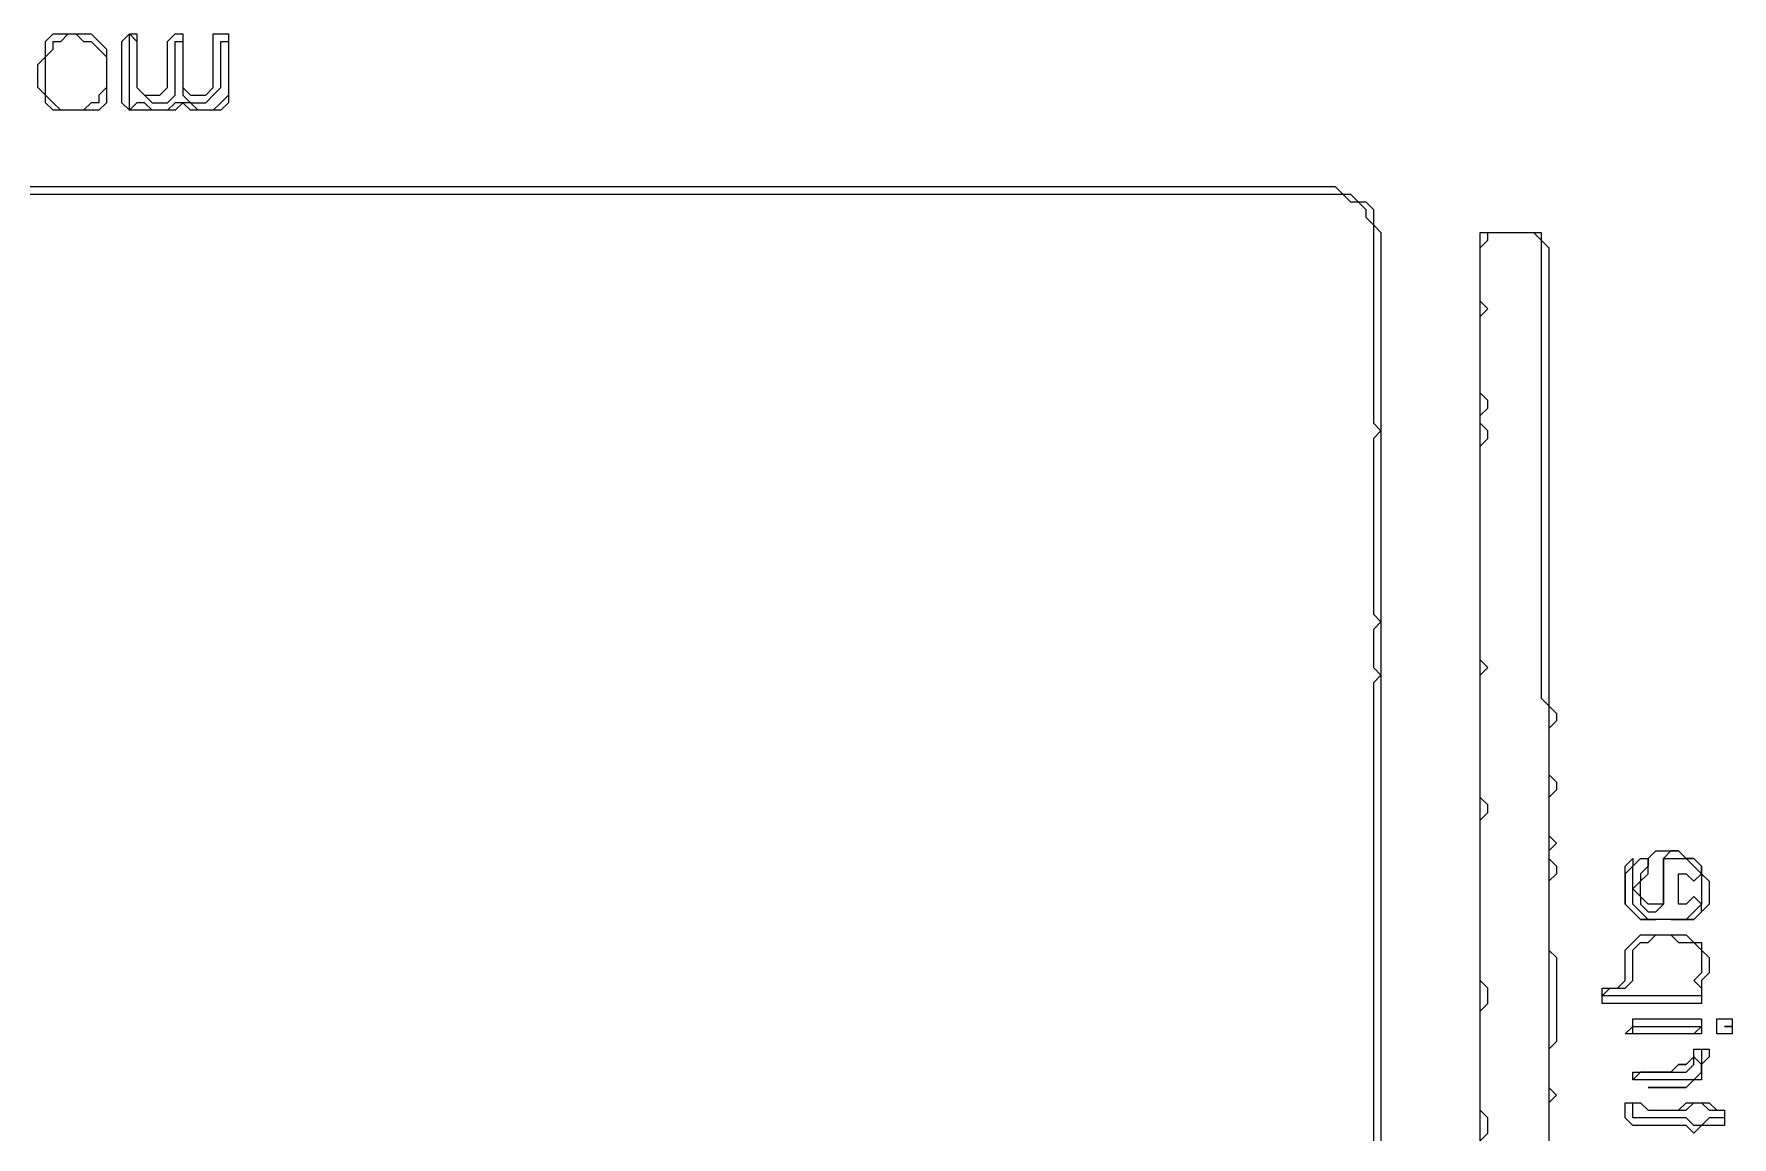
# Model space of a CAD drawing. Header units: metres. Extents: x 61 to 947, y 23 to 655.
# Drawn here: x 723.5 to 946, y 510.5 to 655 of the extents above; entities that cross this region are included whole.
import ezdxf

# ---------------------------------------------------------------- set-up
doc = ezdxf.new("R2010")
doc.units = ezdxf.units.M

msp = doc.modelspace()

# ---------------------------------------------------------------- linework, layer by layer
for points in [[(727, 645, 0), (726, 646, 0), (725, 647, 0), (725, 648, 0), (725, 649, 0), (725, 650, 0), (725, 651, 0), (725, 652, 0), (726, 653, 0), (726, 654, 0), (727, 654, 0), (728, 655, 0), (729, 655, 0), (730, 654, 0), (731, 654, 0), (732, 653, 0), (733, 652, 0), (733, 651, 0), (733, 650, 0), (733, 649, 0), (733, 648, 0), (732, 647, 0), (732, 646, 0), (731, 646, 0), (730, 645, 0), (729, 645, 0), (728, 645, 0)], [(736, 645, 0), (736, 646, 0), (736, 647, 0), (736, 648, 0), (736, 649, 0), (736, 650, 0), (736, 651, 0), (736, 652, 0), (736, 653, 0), (736, 654, 0), (736, 655, 0), (737, 654, 0), (737, 653, 0), (737, 652, 0), (737, 651, 0), (737, 650, 0), (737, 649, 0), (737, 648, 0), (738, 647, 0), (739, 646, 0), (740, 646, 0), (741, 646, 0), (742, 647, 0), (742, 648, 0), (742, 649, 0), (742, 650, 0), (742, 651, 0), (742, 652, 0), (742, 653, 0), (742, 654, 0), (743, 654, 0), (743, 653, 0), (743, 652, 0), (743, 651, 0), (743, 650, 0), (743, 649, 0), (743, 648, 0), (743, 647, 0), (744, 646, 0), (745, 646, 0), (746, 646, 0), (747, 647, 0), (748, 648, 0), (748, 649, 0), (748, 650, 0), (748, 651, 0), (748, 652, 0), (748, 653, 0), (748, 654, 0), (749, 654, 0), (749, 653, 0), (749, 652, 0), (749, 651, 0), (749, 650, 0), (749, 649, 0), (749, 648, 0), (749, 647, 0), (748, 646, 0), (747, 645, 0), (746, 645, 0), (745, 645, 0), (744, 646, 0), (743, 646, 0), (742, 646, 0), (741, 645, 0), (740, 645, 0), (739, 645, 0), (738, 646, 0), (737, 646, 0)], [(935, 539, 0), (934, 540, 0), (933, 541, 0), (933, 542, 0), (933, 543, 0), (933, 544, 0), (933, 545, 0), (933, 546, 0), (934, 547, 0), (935, 547, 0), (935, 546, 0), (934, 545, 0), (934, 544, 0), (933, 543, 0), (934, 542, 0), (934, 541, 0), (935, 540, 0), (936, 540, 0), (937, 541, 0), (937, 542, 0), (937, 543, 0), (937, 544, 0), (937, 545, 0), (937, 546, 0), (937, 547, 0), (938, 547, 0), (939, 547, 0), (940, 547, 0), (941, 546, 0), (942, 545, 0), (942, 544, 0), (942, 543, 0), (942, 542, 0), (942, 541, 0), (941, 540, 0), (940, 539, 0), (939, 539, 0), (938, 539, 0), (937, 539, 0), (936, 539, 0)], [(929, 529, 0), (930, 530, 0), (931, 530, 0), (932, 530, 0), (933, 531, 0), (933, 532, 0), (933, 533, 0), (933, 534, 0), (933, 535, 0), (934, 536, 0), (935, 536, 0), (936, 537, 0), (937, 537, 0), (938, 537, 0), (939, 536, 0), (940, 536, 0), (941, 536, 0), (942, 535, 0), (942, 534, 0), (942, 533, 0), (942, 532, 0), (941, 531, 0), (942, 530, 0), (942, 529, 0), (941, 529, 0), (940, 529, 0), (939, 529, 0), (938, 529, 0), (937, 529, 0), (936, 529, 0), (935, 529, 0), (934, 529, 0), (933, 529, 0), (932, 529, 0), (931, 529, 0), (930, 529, 0)], [(933, 524, 0), (933, 525, 0), (934, 525, 0), (935, 525, 0), (936, 525, 0), (937, 525, 0), (938, 525, 0), (939, 525, 0), (940, 525, 0), (941, 525, 0), (942, 525, 0), (941, 524, 0), (940, 524, 0), (939, 524, 0), (938, 524, 0), (937, 524, 0), (936, 524, 0), (935, 524, 0), (934, 524, 0)], [(945, 525, 0), (946, 525, 0)], [(933, 518, 0), (933, 519, 0), (934, 519, 0), (935, 519, 0), (936, 519, 0), (937, 519, 0), (938, 519, 0), (939, 519, 0), (940, 519, 0), (941, 520, 0), (941, 521, 0), (941, 522, 0), (942, 522, 0), (942, 521, 0), (942, 520, 0), (942, 519, 0), (942, 518, 0), (941, 518, 0), (940, 518, 0), (939, 518, 0), (938, 518, 0), (937, 518, 0), (936, 518, 0), (935, 518, 0), (934, 518, 0)], [(941, 512, 0), (940, 513, 0), (939, 513, 0), (938, 513, 0), (937, 513, 0), (936, 513, 0), (935, 513, 0), (934, 513, 0), (933, 513, 0), (933, 514, 0), (933, 515, 0), (934, 515, 0), (935, 514, 0), (936, 514, 0), (937, 514, 0), (938, 514, 0), (939, 514, 0), (940, 514, 0), (941, 515, 0), (942, 515, 0), (943, 514, 0), (944, 514, 0), (945, 514, 0), (945, 513, 0), (944, 513, 0), (943, 513, 0), (942, 512, 0)]]:
    msp.add_polyline3d(points, close=True)
for points in [[(723, 634, 0), (724, 634, 0), (725, 634, 0), (726, 634, 0), (727, 634, 0), (728, 634, 0), (729, 634, 0), (730, 634, 0), (731, 634, 0), (732, 634, 0), (733, 634, 0), (734, 634, 0), (735, 634, 0), (736, 634, 0), (737, 634, 0), (738, 634, 0), (739, 634, 0), (740, 634, 0), (741, 634, 0), (742, 634, 0), (743, 634, 0), (744, 634, 0), (745, 634, 0), (746, 634, 0), (747, 634, 0), (748, 634, 0), (749, 634, 0), (750, 634, 0), (751, 634, 0), (752, 634, 0), (753, 634, 0), (754, 634, 0), (755, 634, 0), (756, 634, 0), (757, 634, 0), (758, 634, 0), (759, 634, 0), (760, 634, 0), (761, 634, 0), (762, 634, 0), (763, 634, 0), (764, 634, 0), (765, 634, 0), (766, 634, 0), (767, 634, 0), (768, 634, 0), (769, 634, 0), (770, 634, 0), (771, 634, 0), (772, 634, 0), (773, 634, 0), (774, 634, 0), (775, 634, 0), (776, 634, 0), (777, 634, 0), (778, 634, 0), (779, 634, 0), (780, 634, 0), (781, 634, 0), (782, 634, 0), (783, 634, 0), (784, 634, 0), (785, 634, 0), (786, 634, 0), (787, 634, 0), (788, 634, 0), (789, 634, 0), (790, 634, 0), (791, 634, 0), (792, 634, 0), (793, 634, 0), (794, 634, 0), (795, 634, 0), (796, 634, 0), (797, 634, 0), (798, 634, 0), (799, 634, 0), (800, 634, 0), (801, 634, 0), (802, 634, 0), (803, 634, 0), (804, 634, 0), (805, 634, 0), (806, 634, 0), (807, 634, 0), (808, 634, 0), (809, 634, 0), (810, 634, 0), (811, 634, 0), (812, 634, 0), (813, 634, 0), (814, 634, 0), (815, 634, 0), (816, 634, 0), (817, 634, 0), (818, 634, 0), (819, 634, 0), (820, 634, 0), (821, 634, 0), (822, 634, 0), (823, 634, 0), (824, 634, 0), (825, 634, 0), (826, 634, 0), (827, 634, 0), (828, 634, 0), (829, 634, 0), (830, 634, 0), (831, 634, 0), (832, 634, 0), (833, 634, 0), (834, 634, 0), (835, 634, 0), (836, 634, 0), (837, 634, 0), (838, 634, 0), (839, 634, 0), (840, 634, 0), (841, 634, 0), (842, 634, 0), (843, 634, 0), (844, 634, 0), (845, 634, 0), (846, 634, 0), (847, 634, 0), (848, 634, 0), (849, 634, 0), (850, 634, 0), (851, 634, 0), (852, 634, 0), (853, 634, 0), (854, 634, 0), (855, 634, 0), (856, 634, 0), (857, 634, 0), (858, 634, 0), (859, 634, 0), (860, 634, 0), (861, 634, 0), (862, 634, 0), (863, 634, 0), (864, 634, 0), (865, 634, 0), (866, 634, 0), (867, 634, 0), (868, 634, 0), (869, 634, 0), (870, 634, 0), (871, 634, 0), (872, 634, 0), (873, 634, 0), (874, 634, 0), (875, 634, 0), (876, 634, 0), (877, 634, 0), (878, 634, 0), (879, 634, 0), (880, 634, 0), (881, 634, 0), (882, 634, 0), (883, 634, 0), (884, 634, 0), (885, 634, 0), (886, 634, 0), (887, 634, 0), (888, 634, 0), (889, 634, 0), (890, 634, 0), (891, 634, 0), (892, 634, 0), (893, 634, 0), (894, 634, 0), (895, 634, 0), (896, 633, 0), (897, 633, 0), (898, 632, 0), (898, 631, 0), (899, 630, 0), (899, 629, 0), (899, 628, 0), (899, 627, 0), (899, 626, 0), (899, 625, 0), (899, 624, 0), (899, 623, 0), (899, 622, 0), (899, 621, 0), (899, 620, 0), (899, 619, 0), (899, 618, 0), (899, 617, 0), (899, 616, 0), (899, 615, 0), (899, 614, 0), (899, 613, 0), (899, 612, 0), (899, 611, 0), (899, 610, 0), (899, 609, 0), (899, 608, 0), (899, 607, 0), (899, 606, 0), (899, 605, 0), (899, 604, 0), (900, 603, 0), (899, 602, 0), (899, 601, 0), (899, 600, 0), (899, 599, 0), (899, 598, 0), (899, 597, 0), (899, 596, 0), (899, 595, 0), (899, 594, 0), (899, 593, 0), (899, 592, 0), (899, 591, 0), (899, 590, 0), (899, 589, 0), (899, 588, 0), (899, 587, 0), (899, 586, 0), (899, 585, 0), (899, 584, 0), (899, 583, 0), (899, 582, 0), (899, 581, 0), (899, 580, 0), (899, 579, 0), (900, 578, 0), (899, 577, 0), (899, 576, 0), (899, 575, 0), (899, 574, 0), (899, 573, 0), (899, 572, 0), (900, 571, 0), (899, 570, 0), (899, 569, 0), (899, 568, 0), (899, 567, 0), (899, 566, 0), (899, 565, 0), (899, 564, 0), (899, 563, 0), (899, 562, 0), (899, 561, 0), (899, 560, 0), (899, 559, 0), (899, 558, 0), (899, 557, 0), (899, 556, 0), (899, 555, 0), (899, 554, 0), (899, 553, 0), (899, 552, 0), (899, 551, 0), (899, 550, 0), (899, 549, 0), (899, 548, 0), (899, 547, 0), (899, 546, 0), (899, 545, 0), (899, 544, 0), (899, 543, 0), (899, 542, 0), (899, 541, 0), (899, 540, 0), (899, 539, 0), (899, 538, 0), (899, 537, 0), (899, 536, 0), (899, 535, 0), (899, 534, 0), (899, 533, 0), (899, 532, 0), (899, 531, 0), (899, 530, 0), (899, 529, 0), (899, 528, 0), (899, 527, 0), (899, 526, 0), (899, 525, 0), (899, 524, 0), (899, 523, 0), (899, 522, 0), (899, 521, 0), (899, 520, 0), (899, 519, 0), (899, 518, 0), (899, 517, 0), (899, 516, 0), (899, 515, 0), (899, 514, 0), (899, 513, 0), (899, 512, 0), (899, 511, 0), (899, 510, 0)], [(913, 510, 0), (914, 511, 0), (914, 512, 0), (914, 513, 0), (913, 514, 0), (913, 515, 0), (913, 516, 0), (913, 517, 0), (913, 518, 0), (913, 519, 0), (913, 520, 0), (913, 521, 0), (913, 522, 0), (913, 523, 0), (913, 524, 0), (913, 525, 0), (913, 526, 0), (913, 527, 0), (914, 528, 0), (914, 529, 0), (914, 530, 0), (913, 531, 0), (913, 532, 0), (913, 533, 0), (913, 534, 0), (913, 535, 0), (913, 536, 0), (913, 537, 0), (913, 538, 0), (913, 539, 0), (913, 540, 0), (913, 541, 0), (913, 542, 0), (913, 543, 0), (913, 544, 0), (913, 545, 0), (913, 546, 0), (913, 547, 0), (913, 548, 0), (913, 549, 0), (913, 550, 0), (913, 551, 0), (913, 552, 0), (914, 553, 0), (914, 554, 0), (913, 555, 0), (913, 556, 0), (913, 557, 0), (913, 558, 0), (913, 559, 0), (913, 560, 0), (913, 561, 0), (913, 562, 0), (913, 563, 0), (913, 564, 0), (913, 565, 0), (913, 566, 0), (913, 567, 0), (913, 568, 0), (913, 569, 0), (913, 570, 0), (913, 571, 0), (914, 572, 0), (913, 573, 0), (913, 574, 0), (913, 575, 0), (913, 576, 0), (913, 577, 0), (913, 578, 0), (913, 579, 0), (913, 580, 0), (913, 581, 0), (913, 582, 0), (913, 583, 0), (913, 584, 0), (913, 585, 0), (913, 586, 0), (913, 587, 0), (913, 588, 0), (913, 589, 0), (913, 590, 0), (913, 591, 0), (913, 592, 0), (913, 593, 0), (913, 594, 0), (913, 595, 0), (913, 596, 0), (913, 597, 0), (913, 598, 0), (913, 599, 0), (913, 600, 0), (913, 601, 0), (914, 602, 0), (914, 603, 0), (913, 604, 0), (913, 605, 0), (914, 606, 0), (914, 607, 0), (913, 608, 0), (913, 609, 0), (913, 610, 0), (913, 611, 0), (913, 612, 0), (913, 613, 0), (913, 614, 0), (913, 615, 0), (913, 616, 0), (913, 617, 0), (913, 618, 0), (914, 619, 0), (913, 620, 0), (913, 621, 0), (913, 622, 0), (913, 623, 0), (913, 624, 0), (913, 625, 0), (913, 626, 0), (913, 627, 0), (914, 628, 0), (914, 629, 0), (915, 629, 0), (916, 629, 0), (917, 629, 0), (918, 629, 0), (919, 629, 0), (920, 629, 0), (921, 628, 0), (921, 627, 0), (921, 626, 0), (921, 625, 0), (921, 624, 0), (921, 623, 0), (921, 622, 0), (921, 621, 0), (921, 620, 0), (921, 619, 0), (921, 618, 0), (921, 617, 0), (921, 616, 0), (921, 615, 0), (921, 614, 0), (921, 613, 0), (921, 612, 0), (921, 611, 0), (921, 610, 0), (921, 609, 0), (921, 608, 0), (921, 607, 0), (921, 606, 0), (921, 605, 0), (921, 604, 0), (921, 603, 0), (921, 602, 0), (921, 601, 0), (921, 600, 0), (921, 599, 0), (921, 598, 0), (921, 597, 0), (921, 596, 0), (921, 595, 0), (921, 594, 0), (921, 593, 0), (921, 592, 0), (921, 591, 0), (921, 590, 0), (921, 589, 0), (921, 588, 0), (921, 587, 0), (921, 586, 0), (921, 585, 0), (921, 584, 0), (921, 583, 0), (921, 582, 0), (921, 581, 0), (921, 580, 0), (921, 579, 0), (921, 578, 0), (921, 577, 0), (921, 576, 0), (921, 575, 0), (921, 574, 0), (921, 573, 0), (921, 572, 0), (921, 571, 0), (921, 570, 0), (921, 569, 0), (921, 568, 0), (922, 567, 0), (922, 566, 0), (922, 565, 0), (922, 564, 0), (922, 563, 0), (922, 562, 0), (922, 561, 0), (922, 560, 0), (922, 559, 0), (922, 558, 0), (922, 557, 0), (922, 556, 0), (922, 555, 0), (922, 554, 0), (922, 553, 0), (922, 552, 0), (922, 551, 0), (922, 550, 0), (922, 549, 0), (922, 548, 0), (922, 547, 0), (922, 546, 0), (922, 545, 0), (922, 544, 0), (922, 543, 0), (922, 542, 0), (922, 541, 0), (922, 540, 0), (922, 539, 0), (922, 538, 0), (922, 537, 0), (922, 536, 0), (922, 535, 0), (922, 534, 0), (922, 533, 0), (922, 532, 0), (922, 531, 0), (922, 530, 0), (922, 529, 0), (922, 528, 0), (922, 527, 0), (922, 526, 0), (922, 525, 0), (922, 524, 0), (922, 523, 0), (922, 522, 0), (922, 521, 0), (922, 520, 0), (922, 519, 0), (922, 518, 0), (922, 517, 0), (922, 516, 0), (922, 515, 0), (922, 514, 0), (922, 513, 0), (922, 512, 0), (922, 511, 0), (922, 510, 0)]]:
    msp.add_polyline3d(points)
at = {"layer": '1'}
for points in [[(726, 645, 0), (725, 646, 0), (725, 647, 0), (724, 648, 0), (724, 649, 0), (724, 650, 0), (724, 651, 0), (725, 652, 0), (725, 653, 0), (725, 654, 0), (726, 655, 0), (727, 655, 0), (728, 655, 0), (729, 655, 0), (730, 655, 0), (731, 655, 0), (732, 654, 0), (733, 653, 0), (733, 652, 0), (733, 651, 0), (733, 650, 0), (733, 649, 0), (733, 648, 0), (733, 647, 0), (733, 646, 0), (732, 645, 0), (731, 645, 0), (730, 645, 0), (729, 645, 0), (728, 645, 0), (727, 645, 0)], [(736, 645, 0), (735, 646, 0), (735, 647, 0), (735, 648, 0), (735, 649, 0), (735, 650, 0), (735, 651, 0), (735, 652, 0), (735, 653, 0), (735, 654, 0), (736, 655, 0), (737, 655, 0), (737, 654, 0), (737, 653, 0), (737, 652, 0), (737, 651, 0), (737, 650, 0), (737, 649, 0), (737, 648, 0), (738, 647, 0), (739, 647, 0), (740, 647, 0), (741, 648, 0), (741, 649, 0), (741, 650, 0), (741, 651, 0), (741, 652, 0), (741, 653, 0), (741, 654, 0), (742, 655, 0), (743, 655, 0), (743, 654, 0), (743, 653, 0), (743, 652, 0), (743, 651, 0), (743, 650, 0), (743, 649, 0), (743, 648, 0), (744, 647, 0), (745, 647, 0), (746, 647, 0), (747, 648, 0), (747, 649, 0), (747, 650, 0), (747, 651, 0), (747, 652, 0), (747, 653, 0), (747, 654, 0), (747, 655, 0), (748, 655, 0), (749, 655, 0), (749, 654, 0), (749, 653, 0), (749, 652, 0), (749, 651, 0), (749, 650, 0), (749, 649, 0), (749, 648, 0), (749, 647, 0), (749, 646, 0), (748, 645, 0), (747, 645, 0), (746, 645, 0), (745, 645, 0), (744, 645, 0), (743, 646, 0), (742, 645, 0), (741, 645, 0), (740, 645, 0), (739, 645, 0), (738, 645, 0), (737, 645, 0)], [(938, 539, 0), (939, 539, 0), (940, 539, 0), (941, 539, 0), (942, 540, 0), (942, 541, 0), (941, 542, 0), (940, 541, 0), (939, 541, 0), (939, 542, 0), (939, 543, 0), (939, 544, 0), (939, 545, 0), (940, 545, 0), (941, 544, 0), (942, 545, 0), (942, 546, 0), (941, 547, 0), (940, 547, 0), (939, 548, 0), (938, 548, 0), (937, 547, 0), (937, 546, 0), (937, 545, 0), (937, 544, 0), (937, 543, 0), (937, 542, 0), (937, 541, 0), (936, 541, 0), (935, 541, 0), (934, 542, 0), (934, 543, 0), (934, 544, 0), (935, 545, 0), (935, 546, 0), (935, 547, 0), (936, 548, 0), (937, 548, 0), (938, 548, 0), (939, 548, 0), (940, 547, 0), (941, 547, 0), (942, 546, 0), (942, 545, 0), (943, 544, 0), (943, 543, 0), (943, 542, 0), (943, 541, 0), (942, 540, 0), (941, 539, 0), (940, 539, 0), (939, 539, 0)], [(934, 539, 0), (933, 540, 0), (932, 541, 0), (932, 542, 0), (932, 543, 0), (932, 544, 0), (932, 545, 0), (932, 546, 0), (933, 547, 0), (933, 546, 0), (932, 545, 0), (932, 544, 0), (932, 543, 0), (932, 542, 0), (932, 541, 0), (933, 540, 0), (934, 539, 0), (935, 539, 0), (936, 539, 0), (935, 539, 0)], [(929, 528, 0), (929, 529, 0), (929, 530, 0), (930, 530, 0), (931, 530, 0), (932, 531, 0), (932, 532, 0), (932, 533, 0), (932, 534, 0), (932, 535, 0), (933, 536, 0), (934, 537, 0), (935, 537, 0), (936, 537, 0), (937, 537, 0), (938, 537, 0), (939, 537, 0), (940, 537, 0), (941, 536, 0), (942, 536, 0), (942, 535, 0), (943, 534, 0), (943, 533, 0), (943, 532, 0), (942, 531, 0), (942, 530, 0), (942, 529, 0), (942, 528, 0), (941, 528, 0), (940, 528, 0), (939, 528, 0), (938, 528, 0), (937, 528, 0), (936, 528, 0), (935, 528, 0), (934, 528, 0), (933, 528, 0), (932, 528, 0), (931, 528, 0), (930, 528, 0)], [(932, 524, 0), (933, 525, 0), (933, 526, 0), (934, 526, 0), (935, 526, 0), (936, 526, 0), (937, 526, 0), (938, 526, 0), (939, 526, 0), (940, 526, 0), (941, 526, 0), (942, 526, 0), (942, 525, 0), (942, 524, 0), (941, 524, 0), (940, 524, 0), (939, 524, 0), (938, 524, 0), (937, 524, 0), (936, 524, 0), (935, 524, 0), (934, 524, 0), (933, 524, 0)], [(944, 524, 0), (944, 525, 0), (944, 526, 0), (945, 526, 0), (946, 526, 0), (946, 525, 0), (946, 524, 0), (945, 524, 0)], [(935, 517, 0), (936, 517, 0), (937, 517, 0), (938, 517, 0), (939, 517, 0), (940, 517, 0), (941, 518, 0), (942, 519, 0), (942, 520, 0), (941, 521, 0), (940, 520, 0), (939, 520, 0), (938, 519, 0), (937, 519, 0), (936, 519, 0), (935, 519, 0), (934, 519, 0), (933, 518, 0), (933, 519, 0), (934, 519, 0), (935, 519, 0), (936, 519, 0), (937, 519, 0), (938, 519, 0), (939, 520, 0), (940, 520, 0), (941, 521, 0), (941, 522, 0), (942, 522, 0), (943, 522, 0), (943, 521, 0), (942, 520, 0), (942, 519, 0), (942, 518, 0), (941, 518, 0), (940, 517, 0), (939, 517, 0), (938, 517, 0), (937, 517, 0), (936, 517, 0)], [(941, 511, 0), (940, 512, 0), (939, 512, 0), (938, 512, 0), (937, 512, 0), (936, 512, 0), (935, 512, 0), (934, 512, 0), (933, 512, 0), (932, 513, 0), (932, 514, 0), (932, 515, 0), (933, 515, 0), (934, 515, 0), (935, 514, 0), (936, 514, 0), (937, 514, 0), (938, 514, 0), (939, 514, 0), (940, 515, 0), (941, 515, 0), (942, 515, 0), (943, 515, 0), (944, 514, 0), (945, 514, 0), (945, 513, 0), (945, 512, 0), (944, 512, 0), (943, 512, 0), (942, 512, 0)]]:
    msp.add_polyline3d(points, close=True, dxfattribs=at)
for points in [[(723, 635, 0), (724, 635, 0), (725, 635, 0), (726, 635, 0), (727, 635, 0), (728, 635, 0), (729, 635, 0), (730, 635, 0), (731, 635, 0), (732, 635, 0), (733, 635, 0), (734, 635, 0), (735, 635, 0), (736, 635, 0), (737, 635, 0), (738, 635, 0), (739, 635, 0), (740, 635, 0), (741, 635, 0), (742, 635, 0), (743, 635, 0), (744, 635, 0), (745, 635, 0), (746, 635, 0), (747, 635, 0), (748, 635, 0), (749, 635, 0), (750, 635, 0), (751, 635, 0), (752, 635, 0), (753, 635, 0), (754, 635, 0), (755, 635, 0), (756, 635, 0), (757, 635, 0), (758, 635, 0), (759, 635, 0), (760, 635, 0), (761, 635, 0), (762, 635, 0), (763, 635, 0), (764, 635, 0), (765, 635, 0), (766, 635, 0), (767, 635, 0), (768, 635, 0), (769, 635, 0), (770, 635, 0), (771, 635, 0), (772, 635, 0), (773, 635, 0), (774, 635, 0), (775, 635, 0), (776, 635, 0), (777, 635, 0), (778, 635, 0), (779, 635, 0), (780, 635, 0), (781, 635, 0), (782, 635, 0), (783, 635, 0), (784, 635, 0), (785, 635, 0), (786, 635, 0), (787, 635, 0), (788, 635, 0), (789, 635, 0), (790, 635, 0), (791, 635, 0), (792, 635, 0), (793, 635, 0), (794, 635, 0), (795, 635, 0), (796, 635, 0), (797, 635, 0), (798, 635, 0), (799, 635, 0), (800, 635, 0), (801, 635, 0), (802, 635, 0), (803, 635, 0), (804, 635, 0), (805, 635, 0), (806, 635, 0), (807, 635, 0), (808, 635, 0), (809, 635, 0), (810, 635, 0), (811, 635, 0), (812, 635, 0), (813, 635, 0), (814, 635, 0), (815, 635, 0), (816, 635, 0), (817, 635, 0), (818, 635, 0), (819, 635, 0), (820, 635, 0), (821, 635, 0), (822, 635, 0), (823, 635, 0), (824, 635, 0), (825, 635, 0), (826, 635, 0), (827, 635, 0), (828, 635, 0), (829, 635, 0), (830, 635, 0), (831, 635, 0), (832, 635, 0), (833, 635, 0), (834, 635, 0), (835, 635, 0), (836, 635, 0), (837, 635, 0), (838, 635, 0), (839, 635, 0), (840, 635, 0), (841, 635, 0), (842, 635, 0), (843, 635, 0), (844, 635, 0), (845, 635, 0), (846, 635, 0), (847, 635, 0), (848, 635, 0), (849, 635, 0), (850, 635, 0), (851, 635, 0), (852, 635, 0), (853, 635, 0), (854, 635, 0), (855, 635, 0), (856, 635, 0), (857, 635, 0), (858, 635, 0), (859, 635, 0), (860, 635, 0), (861, 635, 0), (862, 635, 0), (863, 635, 0), (864, 635, 0), (865, 635, 0), (866, 635, 0), (867, 635, 0), (868, 635, 0), (869, 635, 0), (870, 635, 0), (871, 635, 0), (872, 635, 0), (873, 635, 0), (874, 635, 0), (875, 635, 0), (876, 635, 0), (877, 635, 0), (878, 635, 0), (879, 635, 0), (880, 635, 0), (881, 635, 0), (882, 635, 0), (883, 635, 0), (884, 635, 0), (885, 635, 0), (886, 635, 0), (887, 635, 0), (888, 635, 0), (889, 635, 0), (890, 635, 0), (891, 635, 0), (892, 635, 0), (893, 635, 0), (894, 635, 0), (895, 634, 0), (896, 634, 0), (897, 633, 0), (898, 633, 0), (899, 632, 0), (899, 631, 0), (899, 630, 0), (900, 629, 0), (900, 628, 0), (900, 627, 0), (900, 626, 0), (900, 625, 0), (900, 624, 0), (900, 623, 0), (900, 622, 0), (900, 621, 0), (900, 620, 0), (900, 619, 0), (900, 618, 0), (900, 617, 0), (900, 616, 0), (900, 615, 0), (900, 614, 0), (900, 613, 0), (900, 612, 0), (900, 611, 0), (900, 610, 0), (900, 609, 0), (900, 608, 0), (900, 607, 0), (900, 606, 0), (900, 605, 0), (900, 604, 0), (900, 603, 0), (900, 602, 0), (900, 601, 0), (900, 600, 0), (900, 599, 0), (900, 598, 0), (900, 597, 0), (900, 596, 0), (900, 595, 0), (900, 594, 0), (900, 593, 0), (900, 592, 0), (900, 591, 0), (900, 590, 0), (900, 589, 0), (900, 588, 0), (900, 587, 0), (900, 586, 0), (900, 585, 0), (900, 584, 0), (900, 583, 0), (900, 582, 0), (900, 581, 0), (900, 580, 0), (900, 579, 0), (900, 578, 0), (900, 577, 0), (900, 576, 0), (900, 575, 0), (900, 574, 0), (900, 573, 0), (900, 572, 0), (900, 571, 0), (900, 570, 0), (900, 569, 0), (900, 568, 0), (900, 567, 0), (900, 566, 0), (900, 565, 0), (900, 564, 0), (900, 563, 0), (900, 562, 0), (900, 561, 0), (900, 560, 0), (900, 559, 0), (900, 558, 0), (900, 557, 0), (900, 556, 0), (900, 555, 0), (900, 554, 0), (900, 553, 0), (900, 552, 0), (900, 551, 0), (900, 550, 0), (900, 549, 0), (900, 548, 0), (900, 547, 0), (900, 546, 0), (900, 545, 0), (900, 544, 0), (900, 543, 0), (900, 542, 0), (900, 541, 0), (900, 540, 0), (900, 539, 0), (900, 538, 0), (900, 537, 0), (900, 536, 0), (900, 535, 0), (900, 534, 0), (900, 533, 0), (900, 532, 0), (900, 531, 0), (900, 530, 0), (900, 529, 0), (900, 528, 0), (900, 527, 0), (900, 526, 0), (900, 525, 0), (900, 524, 0), (900, 523, 0), (900, 522, 0), (900, 521, 0), (900, 520, 0), (900, 519, 0), (900, 518, 0), (900, 517, 0), (900, 516, 0), (900, 515, 0), (900, 514, 0), (900, 513, 0), (900, 512, 0), (900, 511, 0), (900, 510, 0)], [(913, 510, 0), (913, 511, 0), (913, 512, 0), (913, 513, 0), (913, 514, 0), (913, 515, 0), (913, 516, 0), (913, 517, 0), (913, 518, 0), (913, 519, 0), (913, 520, 0), (913, 521, 0), (913, 522, 0), (913, 523, 0), (913, 524, 0), (913, 525, 0), (913, 526, 0), (913, 527, 0), (913, 528, 0), (913, 529, 0), (913, 530, 0), (913, 531, 0), (913, 532, 0), (913, 533, 0), (913, 534, 0), (913, 535, 0), (913, 536, 0), (913, 537, 0), (913, 538, 0), (913, 539, 0), (913, 540, 0), (913, 541, 0), (913, 542, 0), (913, 543, 0), (913, 544, 0), (913, 545, 0), (913, 546, 0), (913, 547, 0), (913, 548, 0), (913, 549, 0), (913, 550, 0), (913, 551, 0), (913, 552, 0), (913, 553, 0), (913, 554, 0), (913, 555, 0), (913, 556, 0), (913, 557, 0), (913, 558, 0), (913, 559, 0), (913, 560, 0), (913, 561, 0), (913, 562, 0), (913, 563, 0), (913, 564, 0), (913, 565, 0), (913, 566, 0), (913, 567, 0), (913, 568, 0), (913, 569, 0), (913, 570, 0), (913, 571, 0), (913, 572, 0), (913, 573, 0), (913, 574, 0), (913, 575, 0), (913, 576, 0), (913, 577, 0), (913, 578, 0), (913, 579, 0), (913, 580, 0), (913, 581, 0), (913, 582, 0), (913, 583, 0), (913, 584, 0), (913, 585, 0), (913, 586, 0), (913, 587, 0), (913, 588, 0), (913, 589, 0), (913, 590, 0), (913, 591, 0), (913, 592, 0), (913, 593, 0), (913, 594, 0), (913, 595, 0), (913, 596, 0), (913, 597, 0), (913, 598, 0), (913, 599, 0), (913, 600, 0), (913, 601, 0), (913, 602, 0), (913, 603, 0), (913, 604, 0), (913, 605, 0), (913, 606, 0), (913, 607, 0), (913, 608, 0), (913, 609, 0), (913, 610, 0), (913, 611, 0), (913, 612, 0), (913, 613, 0), (913, 614, 0), (913, 615, 0), (913, 616, 0), (913, 617, 0), (913, 618, 0), (913, 619, 0), (913, 620, 0), (913, 621, 0), (913, 622, 0), (913, 623, 0), (913, 624, 0), (913, 625, 0), (913, 626, 0), (913, 627, 0), (913, 628, 0), (913, 629, 0), (914, 629, 0), (915, 629, 0), (916, 629, 0), (917, 629, 0), (918, 629, 0), (919, 629, 0), (920, 629, 0), (921, 629, 0), (921, 628, 0), (922, 627, 0), (922, 626, 0), (922, 625, 0), (922, 624, 0), (922, 623, 0), (922, 622, 0), (922, 621, 0), (922, 620, 0), (922, 619, 0), (922, 618, 0), (922, 617, 0), (922, 616, 0), (922, 615, 0), (922, 614, 0), (922, 613, 0), (922, 612, 0), (922, 611, 0), (922, 610, 0), (922, 609, 0), (922, 608, 0), (922, 607, 0), (922, 606, 0), (922, 605, 0), (922, 604, 0), (922, 603, 0), (922, 602, 0), (922, 601, 0), (922, 600, 0), (922, 599, 0), (922, 598, 0), (922, 597, 0), (922, 596, 0), (922, 595, 0), (922, 594, 0), (922, 593, 0), (922, 592, 0), (922, 591, 0), (922, 590, 0), (922, 589, 0), (922, 588, 0), (922, 587, 0), (922, 586, 0), (922, 585, 0), (922, 584, 0), (922, 583, 0), (922, 582, 0), (922, 581, 0), (922, 580, 0), (922, 579, 0), (922, 578, 0), (922, 577, 0), (922, 576, 0), (922, 575, 0), (922, 574, 0), (922, 573, 0), (922, 572, 0), (922, 571, 0), (922, 570, 0), (922, 569, 0), (922, 568, 0), (922, 567, 0), (923, 566, 0), (923, 565, 0), (922, 564, 0), (922, 563, 0), (922, 562, 0), (922, 561, 0), (922, 560, 0), (922, 559, 0), (922, 558, 0), (923, 557, 0), (923, 556, 0), (922, 555, 0), (922, 554, 0), (922, 553, 0), (922, 552, 0), (922, 551, 0), (922, 550, 0), (923, 549, 0), (922, 548, 0), (922, 547, 0), (923, 546, 0), (923, 545, 0), (922, 544, 0), (922, 543, 0), (922, 542, 0), (922, 541, 0), (922, 540, 0), (922, 539, 0), (922, 538, 0), (922, 537, 0), (922, 536, 0), (922, 535, 0), (923, 534, 0), (923, 533, 0), (923, 532, 0), (923, 531, 0), (923, 530, 0), (923, 529, 0), (923, 528, 0), (923, 527, 0), (923, 526, 0), (923, 525, 0), (923, 524, 0), (923, 523, 0), (922, 522, 0), (922, 521, 0), (922, 520, 0), (922, 519, 0), (922, 518, 0), (922, 517, 0), (923, 516, 0), (922, 515, 0), (922, 514, 0), (922, 513, 0), (922, 512, 0), (922, 511, 0), (922, 510, 0)]]:
    msp.add_polyline3d(points, dxfattribs=at)

doc.saveas('drawing.dxf')
